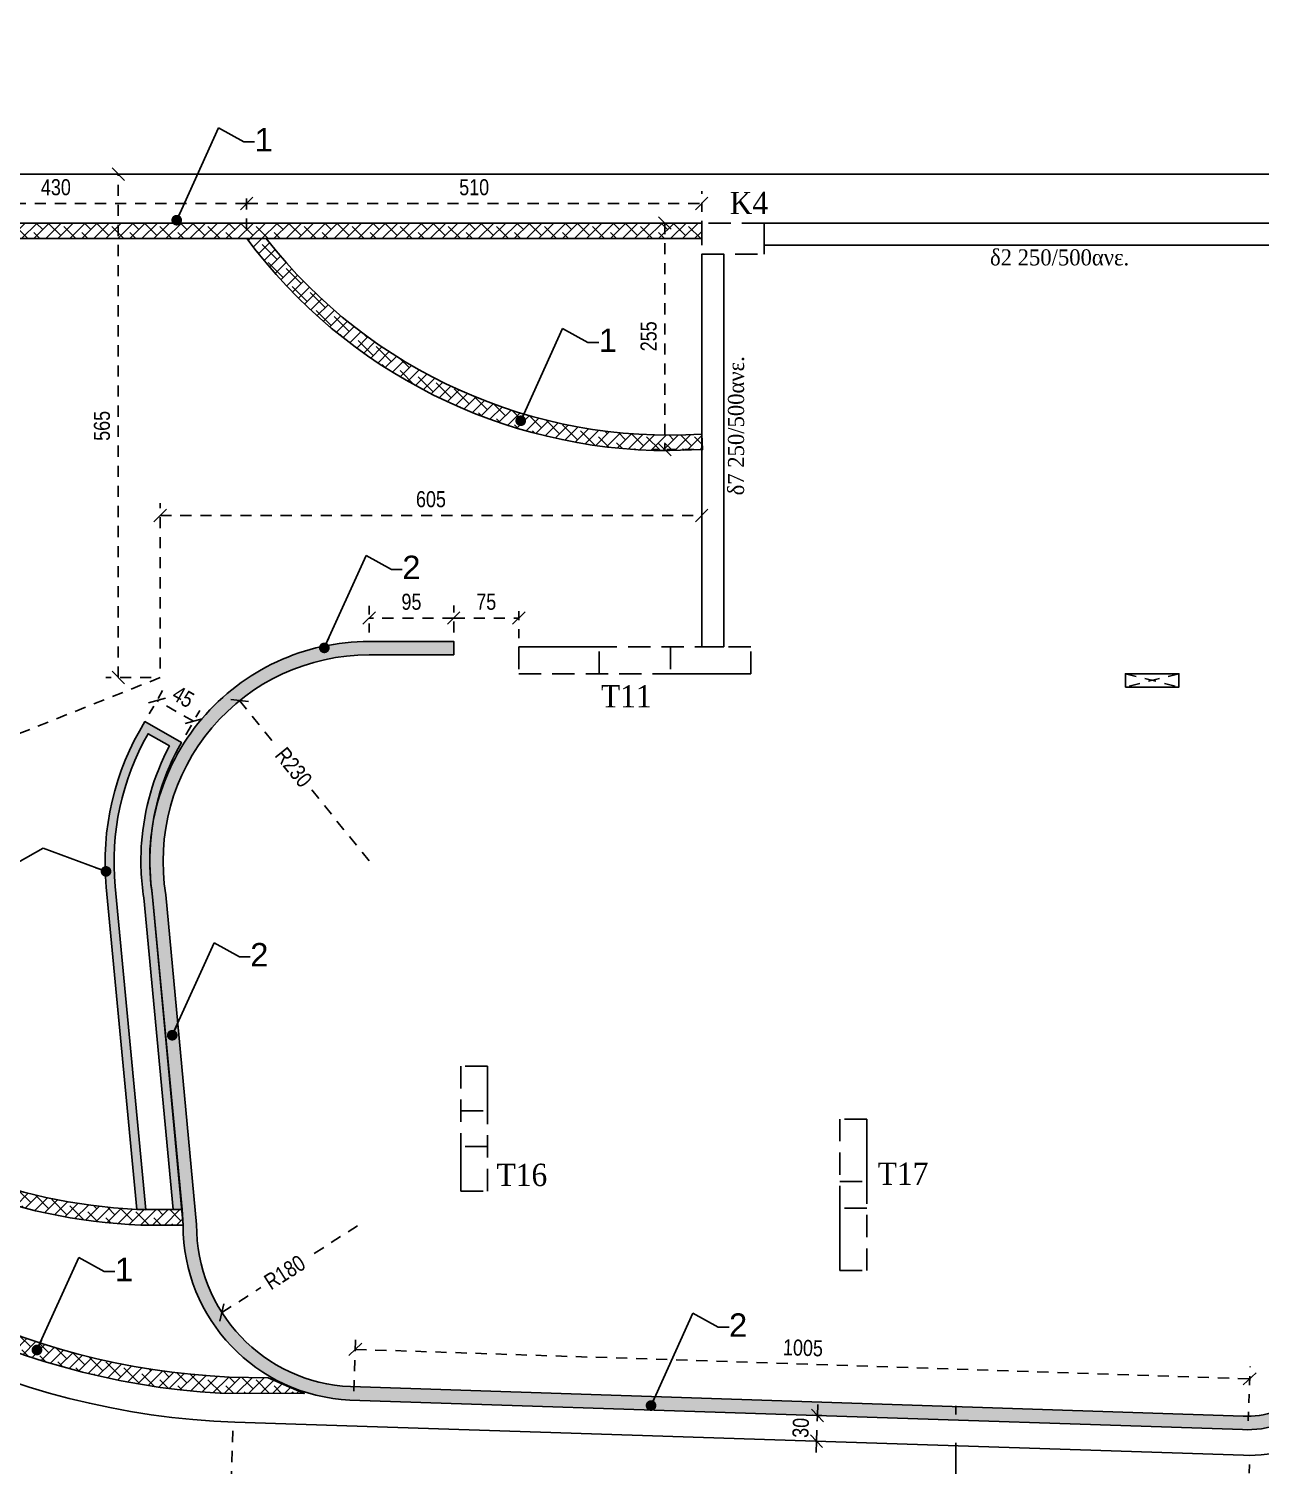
# Model space of a CAD drawing. Header units: millimetres. Extents: x -2171 to 1563, y -1758 to -1505.
# Drawn here: x -1035.22 to -1021.42, y -1616.83 to -1600.72 of the extents above; entities that cross this region are included whole.
import ezdxf

# ---------------------------------------------------------------- set-up
doc = ezdxf.new("R2010")
doc.units = ezdxf.units.MM
doc.header["$PDMODE"] = 32
for name, pattern in [('DASHDOT', [25.4, 12.7, -6.35, 0, -6.35]), ('DASHED2', [0.375, 0.25, -0.125]), ('HIDDEN', [0.375, 0.25, -0.125]), ('HIDDEN2', [0.1875, 0.125, -0.0625])]:
    doc.linetypes.add(name, pattern=pattern)
doc.layers.get('Defpoints').update_dxf_attribs({"color": 6})
for name, color, linetype in [('-S-AKSONES', 50, 'DASHDOT'), ('AM_5', 7, 'Continuous'), ('Geo_Beam', 7, 'Continuous'), ('Geo_Col', 7, 'Continuous'), ('Geo_Lines', 7, 'Continuous'), ('Geo_Lines_-1', 94, 'Continuous'), ('Geo_Lines_0', 7, 'Continuous'), ('Sect_Line_Symbol', 7, 'Continuous'), ('STITHAIO', 94, 'Continuous'), ('Text_Beam', 7, 'Continuous'), ('Text_Col_-1', 7, 'Continuous')]:
    doc.layers.add(name, color=color, linetype=linetype)
doc.layers.add('A-ANNO-DIMS', color=1, linetype='Continuous', lineweight=9)
doc.styles.add('1-100', font='arial.ttf', dxfattribs={"width": 0.8})
doc.styles.add('ag', font='arial.ttf', dxfattribs={"height": 0.25})
doc.styles.add('S1TmsNwRmn1088_b_934_161', font='times.ttf', dxfattribs={"width": 0.93362935265248, "height": 0.10875})
doc.styles.add('S1TmsNwRmn11_b_934_161', font='times.ttf', dxfattribs={"width": 0.93362935265248, "height": 0.0010875})
doc.dimstyles.new('CHRISTOFOROS', dxfattribs={"dimscale": 0.2, "dimtxt": 0.25, "dimasz": 0.6, "dimexe": 0, "dimexo": 0, "dimgap": 0, "dimtad": 0, "dimdec": 0, "dimlfac": 100, "dimzin": 0, "dimdsep": 46, "dimtxsty": 'ag', "dimblk": 'ARCHTICK', "dimcen": 0, "dimclrd": 256, "dimclre": 256, "dimclrt": 1, "dimaunit": 1, "dimadec": 0, "dimazin": 0, "dimtfac": 1, "dimtdec": 0, "dimtofl": 0, "dimtmove": 0, "dimatfit": 3, "dimfxl": 1, "dimtolj": 1, "dimtzin": 0, "dimlwd": -1, "dimlwe": -1, "dimarcsym": 0})
doc.dimstyles.new('Copy of 1-100', dxfattribs={"dimtxt": 0.18, "dimasz": 0.14, "dimexe": 0.14, "dimexo": 0.1, "dimgap": 0.09, "dimtad": 1, "dimdec": 0, "dimlfac": 100, "dimrnd": 5, "dimzin": 5, "dimdsep": 46, "dimtxsty": '1-100', "dimblk": 'OBLIQUE', "dimcen": 0.09, "dimclrd": 1, "dimclre": 1, "dimclrt": 2, "dimadec": 0, "dimazin": 0, "dimtfac": 1, "dimtdec": 0, "dimtix": 1, "dimtmove": 2, "dimatfit": 3, "dimfxl": 5, "dimfxlon": 1, "dimtolj": 1, "dimtzin": 5, "dimarcsym": 0})
pattern_1 = [(45, (0, 0), (-0.06735192090801866, 0.06735192090801866), []), (135, (0, 0), (-0.2020557627240559, 0.06735192090801867), [0.238125, -0.142875])]

# ---------------------------------------------------------------- blocks, each defined once
blk = doc.blocks.new('_Oblique')
at = {"color": 0, "linetype": 'ByBlock', "lineweight": -2}
blk.add_line((-0.5, -0.5), (0.5, 0.5), dxfattribs=at)
blk = doc.blocks.new('*D1136')
at = {"layer": 'A-ANNO-DIMS', "color": 1, "linetype": 'HIDDEN', "lineweight": -2, "ltscale": 0.5, "transparency": 16777216}
blk.add_line((-1040.425164401514, -1602.256003132618), (-1040.425164401514, -1597.9195075624), dxfattribs=at)
at = {"layer": 'A-ANNO-DIMS', "color": 1, "linetype": 'HIDDEN2', "lineweight": -2, "ltscale": 0.5, "transparency": 16777216}
blk.add_line((-1011.327536385073, -1602.256003132618), (-1011.327536385073, -1597.9195075624), dxfattribs=at)
at = {"layer": 'A-ANNO-DIMS', "color": 1, "linetype": 'DASHED2', "lineweight": -2, "ltscale": 0.5, "transparency": 16777216}
blk.add_line((-1040.425164401514, -1598.059507562401), (-1011.327536385073, -1598.059507562401), dxfattribs=at)
at = {"layer": 'Defpoints', "color": 0, "ltscale": 0.5, "transparency": 16777216}
for p in [(-1011.327536385073, -1598.059507562401), (-1040.425164401514, -1602.356003132618), (-1011.327536385073, -1602.356003132618)]:
    blk.add_point(p, dxfattribs=at)
at = {"layer": 'A-ANNO-DIMS', "color": 1, "lineweight": -2, "ltscale": 0.5, "transparency": 16777216, "xscale": 0.14, "yscale": 0.14, "zscale": 0.14, "rotation": 180}
blk.add_blockref('_Oblique', (-1040.425164401514, -1598.059507562401), dxfattribs=at)
at = {"layer": 'A-ANNO-DIMS', "color": 1, "lineweight": -2, "ltscale": 0.5, "transparency": 16777216, "xscale": 0.14, "yscale": 0.14, "zscale": 0.14}
blk.add_blockref('_Oblique', (-1011.327536385073, -1598.059507562401), dxfattribs=at)
at = {"layer": 'A-ANNO-DIMS', "color": 2, "ltscale": 0.5, "transparency": 16777216, "insert": (-1025.876350393294, -1597.877604424611), "char_height": 0.18, "attachment_point": 5, "style": '1-100'}
blk.add_mtext('\\A1;2910', dxfattribs=at)
blk = doc.blocks.new('*D1141')
at = {"layer": 'A-ANNO-DIMS', "color": 1, "linetype": 'HIDDEN', "lineweight": -2, "ltscale": 0.5, "transparency": 16777216}
blk.add_line((-1032.932878311791, -1616.445594493391), (-1032.967783820993, -1617.506221627733), dxfattribs=at)
at = {"layer": 'A-ANNO-DIMS', "color": 1, "linetype": 'HIDDEN2', "lineweight": -2, "ltscale": 0.5, "transparency": 16777216}
blk.add_line((-1021.538115043766, -1616.820599055526), (-1021.573020552968, -1617.881226189868), dxfattribs=at)
at = {"layer": 'A-ANNO-DIMS', "color": 1, "linetype": 'DASHED2', "lineweight": -2, "ltscale": 0.5, "transparency": 16777216}
blk.add_line((-1032.963178878423, -1617.366297382142), (-1021.568415610398, -1617.741301944277), dxfattribs=at)
at = {"layer": 'Defpoints', "color": 0, "ltscale": 0.5, "transparency": 16777216}
for p in [(-1032.929589067098, -1616.345648603684), (-1021.534825799073, -1616.720653165819), (-1021.568415610398, -1617.741301944277)]:
    blk.add_point(p, dxfattribs=at)
at = {"layer": 'A-ANNO-DIMS', "color": 1, "lineweight": -2, "ltscale": 0.5, "transparency": 16777216, "xscale": 0.14, "yscale": 0.14, "zscale": 0.14}
for p, rotation in [((-1032.963178878423, -1617.366297382142), 178.1150616189206), ((-1021.568415610398, -1617.741301944277), 358.1150616189207)]:
    blk.add_blockref('_Oblique', p, dxfattribs=dict(at, rotation=rotation))
at = {"layer": 'A-ANNO-DIMS', "color": 2, "ltscale": 0.5, "transparency": 16777216, "insert": (-1027.259814005104, -1617.371994953741), "char_height": 0.18, "attachment_point": 5, "rotation": 358.1150616189206, "style": '1-100'}
blk.add_mtext('\\A1;1140', dxfattribs=at)
blk = doc.blocks.new('_ArchTick')
at = {"color": 0, "linetype": 'ByBlock', "const_width": 0.150000081}
blk.add_lwpolyline([(-0.5000002699998731, -0.5000002699998731), (0.5000002699998731, 0.5000002699998731)], dxfattribs=at)
blk = doc.blocks.new('*D1155')
at = {"layer": 'AM_5', "color": 1, "linetype": 'DASHED2', "lineweight": -2, "ltscale": 0.5, "transparency": 16777216}
for p, q in [((-1026.380062304247, -1616.272652452728), (-1026.37543390583, -1616.132728981044)), ((-1026.3896039877, -1616.56111194864), (-1026.380062304247, -1616.272652452728)), ((-1026.3896039877, -1616.56111194864), (-1026.394232386117, -1616.701035420324))]:
    blk.add_line(p, q, dxfattribs=at)
at = {"layer": 'AM_5', "color": 1, "linetype": 'HIDDEN2', "lineweight": -2, "ltscale": 0.5, "transparency": 16777216}
blk.add_line((-1026.330348299526, -1616.274296896066), (-1026.519985775931, -1616.268024054311), dxfattribs=at)
at = {"layer": 'AM_5', "color": 1, "linetype": 'HIDDEN', "lineweight": -2, "ltscale": 0.5, "transparency": 16777216}
blk.add_line((-1026.339889982979, -1616.562756391978), (-1026.529527459384, -1616.556483550223), dxfattribs=at)
at = {"layer": 'Defpoints', "color": 0, "ltscale": 0.5, "transparency": 16777216}
for p in [(-1026.380062304247, -1616.272652452728), (-1026.230402962609, -1616.277602894935), (-1026.239944646062, -1616.566062390847)]:
    blk.add_point(p, dxfattribs=at)
at = {"layer": 'AM_5', "color": 1, "lineweight": -2, "ltscale": 0.5, "transparency": 16777216, "xscale": 0.14, "yscale": 0.14, "zscale": 0.14}
for p, rotation in [((-1026.380062304247, -1616.272652452728), 268.1054569591798), ((-1026.3896039877, -1616.56111194864), 88.10545695917975)]:
    blk.add_blockref('_Oblique', p, dxfattribs=dict(at, rotation=rotation))
at = {"layer": 'AM_5', "color": 2, "ltscale": 0.5, "transparency": 16777216, "insert": (-1026.566698207884, -1616.410866455402), "char_height": 0.18, "attachment_point": 5, "rotation": 88.10545695917976, "style": '1-100'}
blk.add_mtext('\\A1;30', dxfattribs=at)
blk = doc.blocks.new('*D1157')
at = {"layer": 'AM_5', "color": 1, "linetype": 'HIDDEN', "lineweight": -2, "ltscale": 0.5, "transparency": 16777216}
blk.add_line((-1032.778407819549, -1602.977246087399), (-1032.778407819549, -1602.544721381433), dxfattribs=at)
at = {"layer": 'AM_5', "color": 1, "linetype": 'HIDDEN2', "lineweight": -2, "ltscale": 0.5, "transparency": 16777216}
blk.add_line((-1027.677511017147, -1602.977246087399), (-1027.677511017147, -1602.544721381433), dxfattribs=at)
at = {"layer": 'AM_5', "color": 1, "linetype": 'DASHED2', "lineweight": -2, "ltscale": 0.5, "transparency": 16777216}
blk.add_line((-1032.778407819549, -1602.684721381433), (-1027.677511017147, -1602.684721381433), dxfattribs=at)
at = {"layer": 'Defpoints', "color": 0, "ltscale": 0.5, "transparency": 16777216}
for p in [(-1027.677511017147, -1602.684721381433), (-1032.778407819549, -1603.077246087399), (-1027.677511017147, -1603.077246087399)]:
    blk.add_point(p, dxfattribs=at)
at = {"layer": 'AM_5', "color": 1, "lineweight": -2, "ltscale": 0.5, "transparency": 16777216, "xscale": 0.14, "yscale": 0.14, "zscale": 0.14, "rotation": 180}
blk.add_blockref('_Oblique', (-1032.778407819549, -1602.684721381433), dxfattribs=at)
at = {"layer": 'AM_5', "color": 1, "lineweight": -2, "ltscale": 0.5, "transparency": 16777216, "xscale": 0.14, "yscale": 0.14, "zscale": 0.14}
blk.add_blockref('_Oblique', (-1027.677511017147, -1602.684721381433), dxfattribs=at)
at = {"layer": 'AM_5', "color": 2, "ltscale": 0.5, "transparency": 16777216, "insert": (-1030.227959418348, -1602.502818243643), "char_height": 0.18, "attachment_point": 5, "style": '1-100'}
blk.add_mtext('\\A1;510', dxfattribs=at)
blk = doc.blocks.new('*D1158')
at = {"layer": 'AM_5', "color": 1, "linetype": 'HIDDEN', "lineweight": -2, "ltscale": 0.5, "transparency": 16777216}
blk.add_line((-1027.77726220825, -1602.903246087401), (-1028.229807606187, -1602.903246087401), dxfattribs=at)
at = {"layer": 'AM_5', "color": 1, "linetype": 'DASHED2', "lineweight": -2, "ltscale": 0.5, "transparency": 16777216}
blk.add_line((-1028.089807606187, -1602.903246087401), (-1028.089807606187, -1605.443643813008), dxfattribs=at)
at = {"layer": 'AM_5', "color": 1, "linetype": 'HIDDEN2', "lineweight": -2, "ltscale": 0.5, "transparency": 16777216}
blk.add_line((-1027.766546309495, -1605.443643813008), (-1028.229807606187, -1605.443643813008), dxfattribs=at)
at = {"layer": 'Defpoints', "color": 0, "ltscale": 0.5, "transparency": 16777216}
for p in [(-1027.67726220825, -1602.903246087401), (-1028.089807606187, -1605.443643813008), (-1027.666546309495, -1605.443643813008)]:
    blk.add_point(p, dxfattribs=at)
at = {"layer": 'AM_5', "color": 1, "lineweight": -2, "ltscale": 0.5, "transparency": 16777216, "xscale": 0.14, "yscale": 0.14, "zscale": 0.14}
for p, rotation in [((-1028.089807606187, -1602.903246087401), 90), ((-1028.089807606187, -1605.443643813008), 270)]:
    blk.add_blockref('_Oblique', p, dxfattribs=dict(at, rotation=rotation))
at = {"layer": 'AM_5', "color": 2, "ltscale": 0.5, "transparency": 16777216, "insert": (-1028.271710743977, -1604.173444950204), "char_height": 0.18, "attachment_point": 5, "rotation": 90, "style": '1-100'}
blk.add_mtext('\\A1;255', dxfattribs=at)
blk = doc.blocks.new('*D1160')
at = {"layer": 'AM_5', "color": 1, "linetype": 'HIDDEN2', "lineweight": -2, "ltscale": 0.5, "transparency": 16777216}
blk.add_line((-1033.869648387257, -1608.406839936626), (-1033.714838828777, -1608.134681505102), dxfattribs=at)
at = {"layer": 'AM_5', "color": 1, "linetype": 'DASHED2', "lineweight": -2, "ltscale": 0.5, "transparency": 16777216}
blk.add_line((-1033.373849465031, -1608.489707954214), (-1033.784058980714, -1608.256371975418), dxfattribs=at)
at = {"layer": 'AM_5', "color": 1, "linetype": 'HIDDEN', "lineweight": -2, "ltscale": 0.5, "transparency": 16777216}
blk.add_line((-1033.459438871574, -1608.640175915421), (-1033.304629313094, -1608.368017483898), dxfattribs=at)
at = {"layer": 'Defpoints', "color": 0, "ltscale": 0.5, "transparency": 16777216}
for p in [(-1033.784058980714, -1608.256371975418), (-1033.919091352926, -1608.493761701137), (-1033.508881837243, -1608.727097679933)]:
    blk.add_point(p, dxfattribs=at)
at = {"layer": 'AM_5', "color": 1, "lineweight": -2, "ltscale": 0.5, "transparency": 16777216, "xscale": 0.14, "yscale": 0.14, "zscale": 0.14}
for p, rotation in [((-1033.784058980714, -1608.256371975418), 150.3678517150705), ((-1033.373849465031, -1608.489707954214), 330.3678517150706)]:
    blk.add_blockref('_Oblique', p, dxfattribs=dict(at, rotation=rotation))
at = {"layer": 'AM_5', "color": 2, "ltscale": 0.5, "transparency": 16777216, "insert": (-1033.489198039697, -1608.215246723414), "char_height": 0.18, "attachment_point": 5, "rotation": 330.36785171507057, "style": '1-100'}
blk.add_mtext('\\A1;45', dxfattribs=at)
blk = doc.blocks.new('*D1161')
at = {"layer": 'AM_5', "color": 1, "linetype": 'DASHED2', "lineweight": -2, "ltscale": 0.5, "transparency": 16777216}
for p, q in [((-1032.856764143593, -1608.25734446882), (-1032.451683662049, -1608.758740177056)), ((-1031.404510124008, -1610.054898204103), (-1032.052326579541, -1609.253051644398))]:
    blk.add_line(p, q, dxfattribs=at)
at = {"layer": 'Defpoints', "color": 0, "ltscale": 0.5, "transparency": 16777216}
for p in [(-1032.856764143593, -1608.25734446882), (-1031.404510124008, -1610.054898204103)]:
    blk.add_point(p, dxfattribs=at)
at = {"layer": 'AM_5', "color": 1, "lineweight": -2, "ltscale": 0.5, "transparency": 16777216, "xscale": 0.14, "yscale": 0.14, "zscale": 0.14, "rotation": 128.9349443306914}
blk.add_blockref('_Oblique', (-1032.856764143593, -1608.25734446882), dxfattribs=at)
at = {"layer": 'AM_5', "color": 2, "ltscale": 0.5, "transparency": 16777216, "insert": (-1032.252005120795, -1609.005895910727), "char_height": 0.18, "attachment_point": 5, "rotation": 308.9349443306914, "style": '1-100'}
blk.add_mtext('\\A1;R230', dxfattribs=at)
blk = doc.blocks.new('*D1162')
at = {"layer": 'AM_5', "color": 1, "linetype": 'DASHED2', "lineweight": -2, "ltscale": 0.5, "transparency": 16777216}
for p, q in [((-1031.535252087763, -1614.14621803296), (-1032.08366989792, -1614.49668526033)), ((-1033.056160665423, -1615.118156949647), (-1032.619143741764, -1614.838880626538))]:
    blk.add_line(p, q, dxfattribs=at)
at = {"layer": 'Defpoints', "color": 0, "ltscale": 0.5, "transparency": 16777216}
for p in [(-1031.535252087763, -1614.14621803296), (-1033.056160665423, -1615.118156949647)]:
    blk.add_point(p, dxfattribs=at)
at = {"layer": 'AM_5', "color": 1, "lineweight": -2, "ltscale": 0.5, "transparency": 16777216, "xscale": 0.14, "yscale": 0.14, "zscale": 0.14, "rotation": 212.5806731779028}
blk.add_blockref('_Oblique', (-1033.056160665423, -1615.118156949647), dxfattribs=at)
at = {"layer": 'AM_5', "color": 2, "ltscale": 0.5, "transparency": 16777216, "insert": (-1032.351406819843, -1614.667782943434), "char_height": 0.18, "attachment_point": 5, "rotation": 32.58067317790279, "style": '1-100'}
blk.add_mtext('\\A1;R180', dxfattribs=at)
blk = doc.blocks.new('*D1637')
at = {"layer": 'A-ANNO-DIMS', "color": 1, "linetype": 'HIDDEN', "lineweight": -2, "ltscale": 0.5, "transparency": 16777216}
blk.add_line((-1032.932878311791, -1616.445594493391), (-1032.967783820993, -1617.506221627733), dxfattribs=at)
at = {"layer": 'A-ANNO-DIMS', "color": 1, "linetype": 'HIDDEN2', "lineweight": -2, "ltscale": 0.5, "transparency": 16777216}
blk.add_line((-1021.538115043766, -1616.820599055526), (-1021.573020552968, -1617.881226189868), dxfattribs=at)
at = {"layer": 'A-ANNO-DIMS', "color": 1, "linetype": 'DASHED2', "lineweight": -2, "ltscale": 0.5, "transparency": 16777216}
blk.add_line((-1032.963178878423, -1617.366297382142), (-1021.568415610398, -1617.741301944277), dxfattribs=at)
at = {"layer": 'Defpoints', "color": 0, "ltscale": 0.5, "transparency": 16777216}
for p in [(-1032.929589067098, -1616.345648603684), (-1021.534825799073, -1616.720653165819), (-1021.568415610398, -1617.741301944277)]:
    blk.add_point(p, dxfattribs=at)
at = {"layer": 'A-ANNO-DIMS', "color": 1, "lineweight": -2, "ltscale": 0.5, "transparency": 16777216, "xscale": 0.14, "yscale": 0.14, "zscale": 0.14}
for p, rotation in [((-1032.963178878423, -1617.366297382142), 178.1150616189206), ((-1021.568415610398, -1617.741301944277), 358.1150616189207)]:
    blk.add_blockref('_Oblique', p, dxfattribs=dict(at, rotation=rotation))
at = {"layer": 'A-ANNO-DIMS', "color": 2, "ltscale": 0.5, "transparency": 16777216, "insert": (-1027.259814005104, -1617.371994953741), "char_height": 0.18, "attachment_point": 5, "rotation": 358.1150616189206, "style": '1-100'}
blk.add_mtext('\\A1;1140', dxfattribs=at)
blk = doc.blocks.new('*D1642')
at = {"layer": 'AM_5', "color": 1, "linetype": 'HIDDEN2', "lineweight": -2, "ltscale": 0.5, "transparency": 16777216}
blk.add_line((-1037.055579107386, -1602.977246087371), (-1037.055579107386, -1602.544721381433), dxfattribs=at)
at = {"layer": 'AM_5', "color": 1, "linetype": 'HIDDEN', "lineweight": -2, "ltscale": 0.5, "transparency": 16777216}
blk.add_line((-1032.778407819549, -1602.977246087399), (-1032.778407819549, -1602.544721381433), dxfattribs=at)
at = {"layer": 'AM_5', "color": 1, "linetype": 'DASHED2', "lineweight": -2, "ltscale": 0.5, "transparency": 16777216}
blk.add_line((-1032.778407819549, -1602.684721381433), (-1037.055579107386, -1602.684721381433), dxfattribs=at)
at = {"layer": 'Defpoints', "color": 0, "ltscale": 0.5, "transparency": 16777216}
for p in [(-1037.055579107386, -1602.684721381433), (-1037.055579107386, -1603.07724608737), (-1032.778407819549, -1603.077246087399)]:
    blk.add_point(p, dxfattribs=at)
at = {"layer": 'AM_5', "color": 1, "lineweight": -2, "ltscale": 0.5, "transparency": 16777216, "xscale": 0.14, "yscale": 0.14, "zscale": 0.14, "rotation": 180}
blk.add_blockref('_Oblique', (-1037.055579107386, -1602.684721381433), dxfattribs=at)
at = {"layer": 'AM_5', "color": 1, "lineweight": -2, "ltscale": 0.5, "transparency": 16777216, "xscale": 0.14, "yscale": 0.14, "zscale": 0.14}
blk.add_blockref('_Oblique', (-1032.778407819549, -1602.684721381433), dxfattribs=at)
at = {"layer": 'AM_5', "color": 2, "ltscale": 0.5, "transparency": 16777216, "insert": (-1034.916993463467, -1602.502756852101), "char_height": 0.18, "attachment_point": 5, "style": '1-100'}
blk.add_mtext('\\A1;430', dxfattribs=at)
blk = doc.blocks.new('*D1644')
at = {"layer": 'AM_5', "color": 1, "linetype": 'HIDDEN2', "lineweight": -2, "ltscale": 0.5, "transparency": 16777216}
blk.add_line((-1031.404510124008, -1607.494002021098), (-1031.404510124008, -1607.19244446895), dxfattribs=at)
at = {"layer": 'AM_5', "color": 1, "linetype": 'HIDDEN', "lineweight": -2, "ltscale": 0.5, "transparency": 16777216}
blk.add_line((-1030.457520343247, -1607.494002021098), (-1030.457520343247, -1607.19244446895), dxfattribs=at)
at = {"layer": 'AM_5', "color": 1, "linetype": 'DASHED2', "lineweight": -2, "ltscale": 0.5, "transparency": 16777216}
blk.add_line((-1030.457520343247, -1607.33244446895), (-1031.404510124008, -1607.33244446895), dxfattribs=at)
at = {"layer": 'Defpoints', "color": 0, "ltscale": 0.5, "transparency": 16777216}
for p in [(-1031.404510124008, -1607.33244446895), (-1031.404510124008, -1607.594002021098), (-1030.457520343247, -1607.594002021098)]:
    blk.add_point(p, dxfattribs=at)
at = {"layer": 'AM_5', "color": 1, "lineweight": -2, "ltscale": 0.5, "transparency": 16777216, "xscale": 0.14, "yscale": 0.14, "zscale": 0.14, "rotation": 180}
blk.add_blockref('_Oblique', (-1031.404510124008, -1607.33244446895), dxfattribs=at)
at = {"layer": 'AM_5', "color": 1, "lineweight": -2, "ltscale": 0.5, "transparency": 16777216, "xscale": 0.14, "yscale": 0.14, "zscale": 0.14}
blk.add_blockref('_Oblique', (-1030.457520343247, -1607.33244446895), dxfattribs=at)
at = {"layer": 'AM_5', "color": 2, "ltscale": 0.5, "transparency": 16777216, "insert": (-1030.931015233627, -1607.15054133116), "char_height": 0.18, "attachment_point": 5, "style": '1-100'}
blk.add_mtext('\\A1;95', dxfattribs=at)
blk = doc.blocks.new('*D1645')
at = {"layer": 'AM_5', "color": 1, "linetype": 'HIDDEN', "lineweight": -2, "ltscale": 0.5, "transparency": 16777216}
blk.add_line((-1030.457520343247, -1607.494002021098), (-1030.457520343247, -1607.192225196122), dxfattribs=at)
at = {"layer": 'AM_5', "color": 1, "linetype": 'HIDDEN2', "lineweight": -2, "ltscale": 0.5, "transparency": 16777216}
blk.add_line((-1029.727564685658, -1607.556002186962), (-1029.727564685658, -1607.192225196122), dxfattribs=at)
at = {"layer": 'AM_5', "color": 1, "linetype": 'DASHED2', "lineweight": -2, "ltscale": 0.5, "transparency": 16777216}
blk.add_line((-1030.457520343247, -1607.332225196122), (-1029.727564685658, -1607.332225196122), dxfattribs=at)
at = {"layer": 'Defpoints', "color": 0, "ltscale": 0.5, "transparency": 16777216}
for p in [(-1029.727564685658, -1607.332225196122), (-1030.457520343247, -1607.594002021098), (-1029.727564685658, -1607.656002186962)]:
    blk.add_point(p, dxfattribs=at)
at = {"layer": 'AM_5', "color": 1, "lineweight": -2, "ltscale": 0.5, "transparency": 16777216, "xscale": 0.14, "yscale": 0.14, "zscale": 0.14, "rotation": 180}
blk.add_blockref('_Oblique', (-1030.457520343247, -1607.332225196122), dxfattribs=at)
at = {"layer": 'AM_5', "color": 1, "lineweight": -2, "ltscale": 0.5, "transparency": 16777216, "xscale": 0.14, "yscale": 0.14, "zscale": 0.14}
blk.add_blockref('_Oblique', (-1029.727564685658, -1607.332225196122), dxfattribs=at)
at = {"layer": 'AM_5', "color": 2, "ltscale": 0.5, "transparency": 16777216, "insert": (-1030.092542514452, -1607.150690407582), "char_height": 0.18, "attachment_point": 5, "style": '1-100'}
blk.add_mtext('\\A1;75', dxfattribs=at)
blk = doc.blocks.new('*D1646')
at = {"layer": 'AM_5', "color": 1, "linetype": 'HIDDEN', "lineweight": -2, "ltscale": 0.5, "transparency": 16777216}
blk.add_line((-1031.576426906903, -1616.000712046718), (-1031.556278251181, -1615.391209751687), dxfattribs=at)
at = {"layer": 'AM_5', "color": 1, "linetype": 'DASHED2', "lineweight": -2, "ltscale": 0.5, "transparency": 16777216}
blk.add_line((-1031.560903782195, -1615.531133318189), (-1021.535043658447, -1615.862563741998), dxfattribs=at)
at = {"layer": 'AM_5', "color": 1, "linetype": 'HIDDEN2', "lineweight": -2, "ltscale": 0.5, "transparency": 16777216}
blk.add_line((-1021.550566783155, -1616.332142470526), (-1021.530418127433, -1615.722640175495), dxfattribs=at)
at = {"layer": 'Defpoints', "color": 0, "ltscale": 0.5, "transparency": 16777216}
for p in [(-1021.535043658447, -1615.862563741998), (-1031.579730857628, -1616.100657451362), (-1021.55387073388, -1616.432087875171)]:
    blk.add_point(p, dxfattribs=at)
at = {"layer": 'AM_5', "color": 1, "lineweight": -2, "ltscale": 0.5, "transparency": 16777216, "xscale": 0.14, "yscale": 0.14, "zscale": 0.14}
for p, rotation in [((-1031.560903782195, -1615.531133318189), 178.1066311013276), ((-1021.535043658447, -1615.862563741998), 358.1066311013276)]:
    blk.add_blockref('_Oblique', p, dxfattribs=dict(at, rotation=rotation))
at = {"layer": 'AM_5', "color": 2, "ltscale": 0.5, "transparency": 16777216, "insert": (-1026.541963730282, -1615.515044702968), "char_height": 0.18, "attachment_point": 5, "rotation": 358.1066311013276, "style": '1-100'}
blk.add_mtext('\\A1;1005', dxfattribs=at)
blk = doc.blocks.new('*D1652')
at = {"layer": 'AM_5', "color": 1, "linetype": 'DASHED2', "lineweight": -2, "ltscale": 0.5, "transparency": 16777216}
for p, q in [((-1033.747146860055, -1607.999336918365), (-1036.213327572459, -1608.980582765112)), ((-1039.292284334946, -1610.20564041004), (-1036.805243126164, -1609.21609457322))]:
    blk.add_line(p, q, dxfattribs=at)
at = {"layer": 'Defpoints', "color": 0, "ltscale": 0.5, "transparency": 16777216}
for p in [(-1033.747146860055, -1607.999336918365), (-1039.292284334946, -1610.20564041004)]:
    blk.add_point(p, dxfattribs=at)
at = {"layer": 'AM_5', "color": 1, "lineweight": -2, "ltscale": 0.5, "transparency": 16777216, "xscale": 0.14, "yscale": 0.14, "zscale": 0.14, "rotation": 201.6966574268942}
blk.add_blockref('_Oblique', (-1039.292284334946, -1610.20564041004), dxfattribs=at)
at = {"layer": 'AM_5', "color": 2, "ltscale": 0.5, "transparency": 16777216, "insert": (-1036.509285349312, -1609.098338669166), "char_height": 0.18, "attachment_point": 5, "rotation": 21.696657426894216, "style": '1-100'}
blk.add_mtext('\\A1;R595', dxfattribs=at)
blk = doc.blocks.new('*D1653')
at = {"layer": 'AM_5', "color": 1, "linetype": 'HIDDEN2', "lineweight": -2, "ltscale": 0.5, "transparency": 16777216}
blk.add_line((-1033.847146860056, -1602.356003132619), (-1034.357703041913, -1602.356003132619), dxfattribs=at)
at = {"layer": 'AM_5', "color": 1, "linetype": 'DASHED2', "lineweight": -2, "ltscale": 0.5, "transparency": 16777216}
blk.add_line((-1034.217703041913, -1607.999336918366), (-1034.217703041913, -1602.356003132619), dxfattribs=at)
at = {"layer": 'AM_5', "color": 1, "linetype": 'HIDDEN', "lineweight": -2, "ltscale": 0.5, "transparency": 16777216}
blk.add_line((-1033.847146860056, -1607.999336918366), (-1034.357703041913, -1607.999336918366), dxfattribs=at)
at = {"layer": 'Defpoints', "color": 0, "ltscale": 0.5, "transparency": 16777216}
for p in [(-1034.217703041913, -1602.356003132619), (-1033.747146860056, -1602.356003132619), (-1033.747146860056, -1607.999336918366)]:
    blk.add_point(p, dxfattribs=at)
at = {"layer": 'AM_5', "color": 1, "lineweight": -2, "ltscale": 0.5, "transparency": 16777216, "xscale": 0.14, "yscale": 0.14, "zscale": 0.14}
for p, rotation in [((-1034.217703041913, -1602.356003132619), 90), ((-1034.217703041913, -1607.999336918366), 270)]:
    blk.add_blockref('_Oblique', p, dxfattribs=dict(at, rotation=rotation))
at = {"layer": 'AM_5', "color": 2, "ltscale": 0.5, "transparency": 16777216, "insert": (-1034.399606179703, -1605.177670025492), "char_height": 0.18, "attachment_point": 5, "rotation": 90, "style": '1-100'}
blk.add_mtext('\\A1;565', dxfattribs=at)
blk = doc.blocks.new('*D1654')
at = {"layer": 'AM_5', "color": 1, "linetype": 'HIDDEN', "lineweight": -2, "ltscale": 0.5, "transparency": 16777216}
blk.add_line((-1033.747146860055, -1607.899336918365), (-1033.747146860055, -1606.042410192006), dxfattribs=at)
at = {"layer": 'AM_5', "color": 1, "linetype": 'HIDDEN2', "lineweight": -2, "ltscale": 0.5, "transparency": 16777216}
blk.add_line((-1027.677574330063, -1607.556002186962), (-1027.677574330063, -1606.042410192006), dxfattribs=at)
at = {"layer": 'AM_5', "color": 1, "linetype": 'DASHED2', "lineweight": -2, "ltscale": 0.5, "transparency": 16777216}
blk.add_line((-1033.747146860055, -1606.182410192007), (-1027.677574330063, -1606.182410192007), dxfattribs=at)
at = {"layer": 'Defpoints', "color": 0, "ltscale": 0.5, "transparency": 16777216}
for p in [(-1027.677574330063, -1606.182410192007), (-1027.677574330063, -1607.656002186962), (-1033.747146860055, -1607.999336918365)]:
    blk.add_point(p, dxfattribs=at)
at = {"layer": 'AM_5', "color": 1, "lineweight": -2, "ltscale": 0.5, "transparency": 16777216, "xscale": 0.14, "yscale": 0.14, "zscale": 0.14, "rotation": 180}
blk.add_blockref('_Oblique', (-1033.747146860055, -1606.182410192007), dxfattribs=at)
at = {"layer": 'AM_5', "color": 1, "lineweight": -2, "ltscale": 0.5, "transparency": 16777216, "xscale": 0.14, "yscale": 0.14, "zscale": 0.14}
blk.add_blockref('_Oblique', (-1027.677574330063, -1606.182410192007), dxfattribs=at)
at = {"layer": 'AM_5', "color": 2, "ltscale": 0.5, "transparency": 16777216, "insert": (-1030.712360595059, -1606.000507054217), "char_height": 0.18, "attachment_point": 5, "style": '1-100'}
blk.add_mtext('\\A1;605', dxfattribs=at)

msp = doc.modelspace()

# ---------------------------------------------------------------- hatches: boundary and pattern name
at = {"layer": 'Geo_Lines_-1', "ltscale": 0.5, "transparency": 33554572}
h = msp.add_hatch(dxfattribs=at)
h.set_pattern_fill('ANSI38', scale=0.03)
h.set_pattern_definition(pattern_1)
edge = h.paths.add_edge_path()
edge.add_line((-1027.677262208255, -1602.903246087399), (-1040.197012377536, -1602.903246085523))
edge.add_line((-1040.197012377536, -1602.903246085523), (-1040.805341283647, -1606.115942816399))
edge.add_arc((-1032.57605237832, -1607.665336265122), 8.373876996127818, 169.3372926756815, 266.577357987814)
edge.add_line((-1033.075979961294, -1616.024276889272), (-1032.13267540888, -1616.02455404181))
edge.add_line((-1032.13267540888, -1616.02455404181), (-1032.535949336842, -1615.850190982849))
edge.add_line((-1032.535949336842, -1615.850190982849), (-1032.973430747018, -1615.841752265855))
edge.add_arc((-1032.59825637652, -1607.672753953575), 8.177609016962045, 171.7805189614138, 267.3704470425275, ccw=False)
edge.add_line((-1040.691862366035, -1606.50363833877), (-1040.052867707662, -1603.077246088345))
edge.add_line((-1040.052867707662, -1603.077246088345), (-1027.677262208261, -1603.077246088345))
edge.add_line((-1027.677262208261, -1603.077246088345), (-1027.677262208255, -1602.903246087399))
h = msp.add_hatch(dxfattribs=at)
h.set_pattern_fill('ANSI38', scale=0.03)
h.set_pattern_definition(pattern_1)
edge = h.paths.add_edge_path()
edge.add_arc((-1034.181700545937, -1607.866026807846), 5.774111214417401, 123.9675916042797, 192.7051851151057)
edge.add_arc((-1033.718636459859, -1607.928232956055), 6.214281440359454, 191.2065146669896, 267.7404778891529)
edge.add_line((-1033.963639969702, -1614.137682778717), (-1033.490181456372, -1614.138282989815))
edge.add_line((-1033.490181456372, -1614.138282989815), (-1033.502792273673, -1613.964656662701))
edge.add_line((-1033.502792273673, -1613.964656662701), (-1034.009083407663, -1613.961527284149))
edge.add_arc((-1033.747146860055, -1607.999336918365), 5.967941413319743, 190.1562035893209, 267.48444558919823, ccw=False)
edge.add_arc((-1034.226285890384, -1607.827469787104), 5.532434154367363, 121.4707752699164, 192.7841333637992, ccw=False)
edge.add_line((-1037.114568340308, -1603.108820386919), (-1037.055579107383, -1603.077246087385))
edge.add_line((-1037.055579107383, -1603.077246087385), (-1037.407834383707, -1603.077246088576))
h = msp.add_hatch(dxfattribs=at)
h.set_pattern_fill('ANSI38', scale=0.03)
h.set_pattern_definition(pattern_1)
edge = h.paths.add_edge_path()
edge.add_line((-1032.778407819549, -1603.077246087399), (-1032.559529147592, -1603.077246088346))
edge.add_arc((-1028.039618533332, -1599.545062414627), 5.73636761947713, 218.0066309570777, 273.6190107454617)
edge.add_line((-1027.677529478579, -1605.269990796906), (-1027.666546309495, -1605.443643813007))
edge.add_line((-1027.666546309495, -1605.443643813007), (-1028.039618533332, -1605.455430034105))
edge.add_arc((-1028.040356462613, -1599.548178377746), 5.907251702449997, 216.6848261084709, 270.0071573441589, ccw=False)
edge.add_line((-1032.777581786587, -1603.077246088345), (-1032.778407819549, -1603.077246087399))
at = {"layer": 'Geo_Lines_0', "linetype": 'Continuous', "ltscale": 0.5}
h = msp.add_hatch(dxfattribs=at)
h.set_pattern_fill('HONEY', color=9, scale=0.02)
h.set_pattern_definition([(0, (0, 0), (0.09525, 0.0549926129), [0.0635, -0.127]), (120, (0, 0), (-0.09524999979188381, 0.05499261326046782), [0.06349999999999999, -0.127]), (59.99999999999999, (0, 0), (2.081161820655097e-10, 0.1099852261604678), [-0.127, 0.0635])])
edge = h.paths.add_edge_path()
edge.add_line((-1020.515525147033, -1614.748530917996), (-1020.665525106886, -1614.748640663702))
edge.add_line((-1020.665525106886, -1614.748640663702), (-1020.665053003988, -1615.393908878608))
edge.add_arc((-1021.553870733879, -1615.393269915607), 0.8888179595638932, 266.46951111202384, 359.9588105910583, ccw=False)
edge.add_line((-1021.608603850354, -1616.280401050899), (-1031.614279977931, -1615.949432593666))
edge.add_arc((-1031.535252087763, -1614.14621803296), 1.804945472685362, 179.5415143907634, 267.49055436406144, ccw=False)
edge.add_line((-1033.340139772413, -1614.131774862799), (-1033.683567740962, -1610.437177614004))
edge.add_arc((-1031.404510124008, -1610.054898204103), 2.310896183005615, 90.00000000000568, 189.5219096029601, ccw=False)
edge.add_line((-1031.404510124008, -1607.744002021098), (-1030.457520343247, -1607.744002021098))
edge.add_line((-1030.457520343247, -1607.744002021098), (-1030.457520343247, -1607.594002021098))
edge.add_line((-1030.457520343247, -1607.594002021098), (-1031.404510124008, -1607.594002021098))
edge.add_arc((-1031.404510124008, -1610.054898204103), 2.460896183005616, 90, 189.391489519903)
edge.add_line((-1033.832421464755, -1610.456465813608), (-1033.490181456375, -1614.138282989807))
edge.add_arc((-1031.535252087763, -1614.14621803296), 1.95494547268528, 179.7674381522635, 267.5146156054265)
edge.add_line((-1031.620027395591, -1616.099324519651), (-1021.615619850357, -1616.430251014628))
edge.add_arc((-1021.55387073388, -1615.393269915607), 1.038817959563899, 266.5922320578046, 359.9650446802422)
edge.add_line((-1020.515052967642, -1615.39390368326), (-1020.515525069332, -1614.74863711973))
h = msp.add_hatch(color=253, dxfattribs=at)
h.dxf.hatch_style = 1
edge = h.paths.add_edge_path()
edge.add_line((-1034.009083407715, -1613.961527284146), (-1034.351945331845, -1610.349980793596))
edge.add_arc((-1031.369621507374, -1610.066854081116), 2.995732986987584, 148.3242831842624, 185.423117756671, ccw=False)
edge.add_line((-1033.919091352926, -1608.493761701137), (-1033.508881837243, -1608.727097679933))
edge.add_arc((-1031.178369078993, -1610.062019897335), 2.685760049385912, 150.1958351995426, 175.761806965089)
edge.add_arc((-1031.283501949908, -1610.054765576132), 2.580378610591451, 175.7499242943941, 188.9559415704252)
edge.add_line((-1033.832421464762, -1610.456465813611), (-1033.50279227366, -1613.964656662705))
edge.add_line((-1033.50279227366, -1613.964656662705), (-1034.009083407715, -1613.961527284146))
edge = h.paths.add_edge_path()
edge.add_line((-1033.90825308259, -1613.965537438626), (-1034.25239294058, -1610.340529794001))
edge.add_arc((-1031.369621507374, -1610.066854081116), 2.895732986987514, 150.2327874133569, 185.4231177566758, ccw=False)
edge.add_line((-1033.883261668964, -1608.629188379371), (-1033.643938070463, -1608.765320779938))
edge.add_arc((-1031.178369078993, -1610.062019897335), 2.785760049385944, 152.2590914985558, 175.7618069650835)
edge.add_arc((-1031.283592515867, -1610.054769253341), 2.680288564066939, 175.7501457625477, 188.8885708359267)
edge.add_line((-1033.931692709797, -1610.46890950685), (-1033.603306221565, -1613.964035387371))
edge.add_line((-1033.603306221565, -1613.964035387371), (-1033.90825308259, -1613.965537438626))

# ---------------------------------------------------------------- linework, layer by layer
at = {"color": 2, "linetype": 'HIDDEN', "ltscale": 0.5}
for p, q in [((-1022.927501020953, -1607.956002237569), (-1022.327500968561, -1608.105794642002)), ((-1022.327500968568, -1607.956002237569), (-1022.927501020945, -1608.105794642004))]:
    msp.add_line(p, q, dxfattribs=at)
at = {"layer": 'Geo_Beam', "color": 94}
for points in [[(-1026.977511017147, -1603.153270870039), (-1020.927600413442, -1603.153270870039), (-1020.927600413442, -1602.903270870039), (-1026.977511017147, -1602.903270870039)], [(-1027.427574330063, -1607.656002186962), (-1027.427574330063, -1603.253270870038), (-1027.677511017147, -1603.253270870038), (-1027.677574330063, -1607.656002186962)]]:
    msp.add_lwpolyline(points, close=True, dxfattribs=at)
at = {"layer": 'Geo_Col', "color": 94, "linetype": 'HIDDEN'}
for points in [[(-1026.977511017147, -1602.903270870039), (-1027.677511017147, -1602.903270870039), (-1027.677511017147, -1603.253270870038), (-1026.977511017147, -1603.253270870038)], [(-1029.727564685658, -1607.956002186962), (-1027.127564685658, -1607.956002186962), (-1027.127564685658, -1607.656002186962), (-1029.727564685658, -1607.656002186962)], [(-1029.727564685658, -1607.956002186962), (-1028.827564685658, -1607.956002186962), (-1028.827564685658, -1607.656002186962), (-1029.727564685658, -1607.656002186962)], [(-1027.127564685658, -1607.656002186962), (-1028.027564685658, -1607.656002186962), (-1028.027564685658, -1607.956002186962), (-1027.127564685658, -1607.956002186962)], [(-1030.07764841553, -1613.756002218717), (-1030.07764841553, -1612.356002218716), (-1030.37764841553, -1612.356002218716), (-1030.37764841553, -1613.756002218717)], [(-1030.37764841553, -1612.356002218716), (-1030.37764841553, -1612.856002218716), (-1030.07764841553, -1612.856002218716), (-1030.07764841553, -1612.356002218716)], [(-1025.827687229574, -1614.648932061818), (-1025.827687229574, -1612.948932061818), (-1026.127687229574, -1612.948932061818), (-1026.127687229574, -1614.648932061818)], [(-1026.127687229574, -1612.948932061818), (-1026.127687229574, -1613.648932061818), (-1025.827687229574, -1613.648932061818), (-1025.827687229574, -1612.948932061818)], [(-1030.07764841553, -1613.756002218717), (-1030.07764841553, -1613.256002218717), (-1030.37764841553, -1613.256002218717), (-1030.37764841553, -1613.756002218717)], [(-1025.827687229574, -1614.648932061818), (-1025.827687229574, -1613.948932061818), (-1026.127687229574, -1613.948932061818), (-1026.127687229574, -1614.648932061818)]]:
    msp.add_lwpolyline(points, close=True, dxfattribs=at)
at = {"layer": 'Geo_Lines', "color": 94}
msp.add_lwpolyline([(-1040.425164401514, -1602.356003132618), (-1011.327536385073, -1602.356003132618), (-1011.327536385073, -1600.990604616324), (-995.9158659572852, -1600.990604616324, -0.4198849313400096), (-993.7237018758526, -1603.225545528221), (-994.7780162375802, -1612.626159814972, -0.3947332391273716), (-1000.391425416069, -1617.42371982502), (-1009.802477876997, -1616.943275824219, -0.4049165539514045), (-1011.736660090949, -1614.868382392086), (-1011.358314011555, -1611.119750294362, 0.08647107555007867), (-1011.460856846424, -1610.498437268407, 0.666706317881122), (-1011.912593331767, -1610.493378171828, 0.07421058016027689), (-1012.027546874438, -1611.068675551794), (-1012.027819446557, -1615.046516263916, -0.4141147835799489), (-1013.986929035955, -1617.006018142389), (-1018.362054969307, -1617.00619340656, -0.4142370287205452), (-1019.827499744236, -1615.540748631632), (-1019.827490213698, -1615.03618612446), (-1020.227491014265, -1615.036186124463), (-1020.227491014265, -1615.413318381011, -0.4301222167034742), (-1021.605398628213, -1616.718746937217), (-1032.909103187724, -1616.346347786079, -0.4610984506867195), (-1041.125630422415, -1606.055292889592)], format="xyb", close=True, dxfattribs=at)
msp.add_lwpolyline([(-1022.927501020946, -1608.105794642002), (-1022.327500968561, -1608.105794642002), (-1022.327500968568, -1607.956002237569), (-1022.927501020953, -1607.956002237569)], close=True, dxfattribs=at)
at = {"layer": 'Sect_Line_Symbol', "color": 2, "linetype": 'DASHDOT', "ltscale": 0.05}
msp.add_lwpolyline([(-1024.827600427597, -1619.956002172806), (-1024.827600427597, -1615.925625392681)], dxfattribs=at)
at = {"layer": 'STITHAIO', "ltscale": 0.5}
for points in [[(-1027.677262208255, -1602.903246087399), (-1040.197012377536, -1602.903246085523), (-1040.805341283647, -1606.115942816399, 0.4517277873617092), (-1033.075979961294, -1616.024276889272), (-1032.13267540888, -1616.02455404181), (-1032.535949336842, -1615.850190982849), (-1032.973430747018, -1615.841752265855, -0.4430864276338458), (-1040.691862366035, -1606.50363833877), (-1040.052867707662, -1603.077246088345), (-1027.677262208261, -1603.077246088345)], [(-1037.407834383707, -1603.077246088576, 0.3092533425945406), (-1039.814430594322, -1609.135952994081, 0.3469357954633433), (-1033.963639969702, -1614.137682778717), (-1033.490181456372, -1614.138282989815), (-1033.502792273673, -1613.964656662701), (-1034.009083407663, -1613.961527284149, -0.3508233267100982), (-1039.621574704597, -1609.051678218556, -0.3216105667548876), (-1037.114568340308, -1603.108820386919), (-1037.055579107383, -1603.077246087385)], [(-1032.778407819549, -1603.077246087399), (-1032.559529147592, -1603.077246088346, 0.2475323066258591), (-1027.677529478579, -1605.269990796906), (-1027.666546309495, -1605.443643813007), (-1028.039618533332, -1605.455430034105, -0.2369536521095385), (-1032.777581786587, -1603.077246088345)], [(-1034.009083407715, -1613.961527284146), (-1034.351945331845, -1610.349980793596, -0.1633030582675138), (-1033.919091352926, -1608.493761701137), (-1033.508881837243, -1608.727097679933, 0.1120176303202181), (-1033.856784744273, -1609.863534213058, 0.05768597986092711), (-1033.832421464762, -1610.456465813611), (-1033.50279227366, -1613.964656662705)], [(-1033.90825308259, -1613.965537438626), (-1034.25239294058, -1610.340529794001, -0.1547649764115487), (-1033.883261668964, -1608.629188379371), (-1033.643938070463, -1608.765320779938, 0.1029109492007844), (-1033.956511287822, -1609.856143914572, 0.05739007684620891), (-1033.931692709797, -1610.46890950685), (-1033.603306221565, -1613.964035387371)]]:
    msp.add_lwpolyline(points, format="xyb", close=True, dxfattribs=at)
msp.add_lwpolyline([(-1020.515525147033, -1614.748530917996), (-1020.665525106886, -1614.748640663702), (-1020.665053003988, -1615.393908878608, -0.4321652878566736), (-1021.608603850354, -1616.280401050899), (-1031.614279977931, -1615.949432593666, -0.4037675973861956), (-1033.340139772413, -1614.131774862799), (-1033.683567740962, -1610.437177614004, -0.4637704602167931), (-1031.404510124008, -1607.744002021098), (-1030.457520343247, -1607.744002021098), (-1030.457520343247, -1607.594002021098), (-1031.404510124008, -1607.594002021098, 0.4630791813938987), (-1033.832421464755, -1610.456465813608), (-1033.490181456375, -1614.138282989807, 0.4027435759949821), (-1031.620027395591, -1616.099324519651), (-1021.615619850357, -1616.430251014628, 0.4315622225346153), (-1020.515052967642, -1615.39390368326), (-1020.515525069332, -1614.74863711973)], format="xyb", dxfattribs=at)

# ---------------------------------------------------------------- texts
at = {"layer": '-S-AKSONES', "color": 3, "linetype": 'Continuous', "char_height": 0.2625, "width": 0.4160931041748498, "attachment_point": 1, "style": 'ag'}
for s, insert in [('1', (-1032.688580827516, -1601.837431539964)), ('1', (-1028.831884358651, -1604.086415940307)), ('2', (-1031.033478391168, -1606.63240114742)), ('2', (-1032.738232420583, -1610.975501122884)), ('1', (-1034.254907708958, -1614.504348970028)), ('2', (-1027.370977631038, -1615.12781752739))]:
    msp.add_mtext(s, dxfattribs=dict(at, insert=insert))
at = {"layer": 'Text_Beam', "color": 3, "style": 'S1TmsNwRmn1088_b_934_161', "width": 0.93362935265248}
msp.add_text(' δ2 250/500ανε.', height=0.18, dxfattribs=at).set_placement((-1024.508599179002, -1603.378270870038))
msp.add_text(' δ7 250/500ανε.', height=0.18, rotation=89.99999999999999, dxfattribs=at).set_placement((-1027.202574330063, -1606.019873951432))
at = {"layer": 'Text_Col_-1', "color": 200, "style": 'S1TmsNwRmn11_b_934_161', "width": 0.93362935265248}
for s, p in [('K4', (-1027.363327438957, -1602.803771969771)), ('T11', (-1028.806655958673, -1608.333447257518)), ('T16', (-1029.976925369075, -1613.69983588016)), ('T17', (-1025.703753257181, -1613.687263434345))]:
    msp.add_text(s, height=0.25, dxfattribs=at).set_placement(p)

# ---------------------------------------------------------------- dimensions: what is measured, and where the dimension line sits
at = {"layer": 'A-ANNO-DIMS', "ltscale": 0.5}
dim = msp.add_linear_dim(base=(-1011.327536385073, -1598.059507562401), p1=(-1040.425164401514, -1602.356003132618), p2=(-1011.327536385073, -1602.356003132618), dimstyle='Copy of 1-100', dxfattribs=at)
dim.commit()
dim.dimension.update_dxf_attribs({"geometry": '*D1136', "text_midpoint": (-1025.876350393294, -1597.877604424611)})
at = {"layer": 'A-ANNO-DIMS', "color": 94, "ltscale": 0.5}
for picture in ['*D1141', '*D1637']:
    dim = msp.add_aligned_dim(p1=(-1032.929589067098, -1616.345648603684), p2=(-1021.534825799073, -1616.720653165819), distance=-1.0212013535012399, dimstyle='Copy of 1-100', dxfattribs=at)
    dim.commit()
    dim.dimension.update_dxf_attribs({"geometry": picture, "text_midpoint": (-1027.259814005104, -1617.371994953741)})
at = {"layer": 'AM_5', "ltscale": 0.5}
for base, p1, p2, picture, middle in [((-1037.055579107386, -1602.684721381433), (-1032.778407819549, -1603.077246087399), (-1037.055579107386, -1603.07724608737), '*D1642', (-1034.916993463467, -1602.502756852101)), ((-1027.677511017147, -1602.684721381433), (-1032.778407819549, -1603.077246087399), (-1027.677511017147, -1603.077246087399), '*D1157', (-1030.227959418348, -1602.502818243643)), ((-1027.677574330063, -1606.182410192007), (-1033.747146860055, -1607.999336918365), (-1027.677574330063, -1607.656002186962), '*D1654', (-1030.712360595059, -1606.000507054217)), ((-1031.404510124008, -1607.33244446895), (-1030.457520343247, -1607.594002021098), (-1031.404510124008, -1607.594002021098), '*D1644', (-1030.931015233627, -1607.15054133116)), ((-1029.727564685658, -1607.332225196122), (-1030.457520343247, -1607.594002021098), (-1029.727564685658, -1607.656002186962), '*D1645', (-1030.092542514452, -1607.150690407582))]:
    dim = msp.add_linear_dim(base=base, p1=p1, p2=p2, dimstyle='Copy of 1-100', dxfattribs=at)
    dim.commit()
    dim.dimension.update_dxf_attribs({"geometry": picture, "text_midpoint": middle})
for base, p1, p2, picture, middle in [((-1034.217703041913, -1602.356003132619), (-1033.747146860055, -1607.999336918365), (-1033.747146860055, -1602.356003132618), '*D1653', (-1034.399606179703, -1605.177670025492)), ((-1028.089807606187, -1605.443643813008), (-1027.67726220825, -1602.9032460874), (-1027.666546309495, -1605.443643813007), '*D1158', (-1028.271710743977, -1604.173444950204))]:
    dim = msp.add_linear_dim(base=base, p1=p1, p2=p2, angle=90, dimstyle='Copy of 1-100', dxfattribs=at)
    dim.commit()
    dim.dimension.update_dxf_attribs({"geometry": picture, "text_midpoint": middle})
for center, mpoint, picture, middle in [((-1033.747146860055, -1607.999336918365), (-1039.292284334946, -1610.20564041004), '*D1652', (-1036.509285349312, -1609.098338669166)), ((-1031.404510124008, -1610.054898204103), (-1032.856764143593, -1608.25734446882), '*D1161', (-1032.252005120795, -1609.005895910727)), ((-1031.535252087763, -1614.14621803296), (-1033.056160665423, -1615.118156949647), '*D1162', (-1032.351406819843, -1614.667782943434))]:
    dim = msp.add_radius_dim(center=center, mpoint=mpoint, dimstyle='Copy of 1-100', dxfattribs=at)
    dim.commit()
    dim.dimension.update_dxf_attribs({"geometry": picture, "text_midpoint": middle, "dimtype": 132})
for p1, p2, distance, picture, middle in [((-1033.508881837243, -1608.727097679933), (-1033.919091352926, -1608.493761701137), -0.27310734779953405, '*D1160', (-1033.489198039697, -1608.215246723414)), ((-1031.579730857628, -1616.100657451362), (-1021.55387073388, -1616.432087875171), 0.5698352367446284, '*D1646', (-1026.541963730282, -1615.515044702968)), ((-1026.239944646062, -1616.566062390848), (-1026.230402962609, -1616.277602894936), 0.14974119479143747, '*D1155', (-1026.566698207884, -1616.410866455402))]:
    dim = msp.add_aligned_dim(p1=p1, p2=p2, distance=distance, dimstyle='Copy of 1-100', dxfattribs=at)
    dim.commit()
    dim.dimension.update_dxf_attribs({"geometry": picture, "text_midpoint": middle})

# ---------------------------------------------------------------- leaders
at = {"layer": '-S-AKSONES', "color": 1, "linetype": 'Continuous', "annotation_type": 0, "has_hookline": 1}
for points, hookline_direction, text_width in [([(-1033.562647361168, -1602.871334060278), (-1033.092672773832, -1601.834919353315), (-1032.808580827516, -1601.993124265407), (-1032.688580827516, -1601.993124265407)], 0, 0.09669167803547069), ([(-1029.705950892303, -1605.120318460621), (-1029.235976304966, -1604.083903753658), (-1028.951884358651, -1604.24210866575), (-1028.831884358651, -1604.24210866575)], 0, 0.09669167803547069), ([(-1031.907544924819, -1607.666303667734), (-1031.437570337483, -1606.629888960771), (-1031.153478391167, -1606.788093872862), (-1031.033478391168, -1606.788093872862)], 0, 0.1738659618008186), ([(-1034.354774858142, -1610.17263653487), (-1035.057551843356, -1609.913843528478), (-1035.341643789671, -1610.072048440569), (-1035.461643789671, -1610.072048440569)], 1, 0.1718963165075034), ([(-1033.612298954235, -1612.009403643198), (-1033.142324366898, -1610.972988936235), (-1032.858232420583, -1611.131193848327), (-1032.738232420583, -1611.131193848327)], 0, 0.1738659618008186), ([(-1035.12897424261, -1615.538251490342), (-1034.658999655273, -1614.501836783379), (-1034.374907708958, -1614.660041695471), (-1034.254907708958, -1614.660041695471)], 0, 0.09669167803547069), ([(-1028.24504416469, -1616.161720047704), (-1027.775069577353, -1615.125305340741), (-1027.490977631038, -1615.283510252833), (-1027.370977631038, -1615.283510252833)], 0, 0.1738659618008186)]:
    msp.add_leader(points, dimstyle='CHRISTOFOROS', override={"dimgap": 0, "dimtad": 0, "dimclrd": 1, "dimldrblk": 'Dot', "dimfxl": 0.1, "dimfxlon": 1, "dimarcsym": 1}, dxfattribs=dict(at, hookline_direction=hookline_direction, text_width=text_width))

doc.saveas('drawing.dxf')
